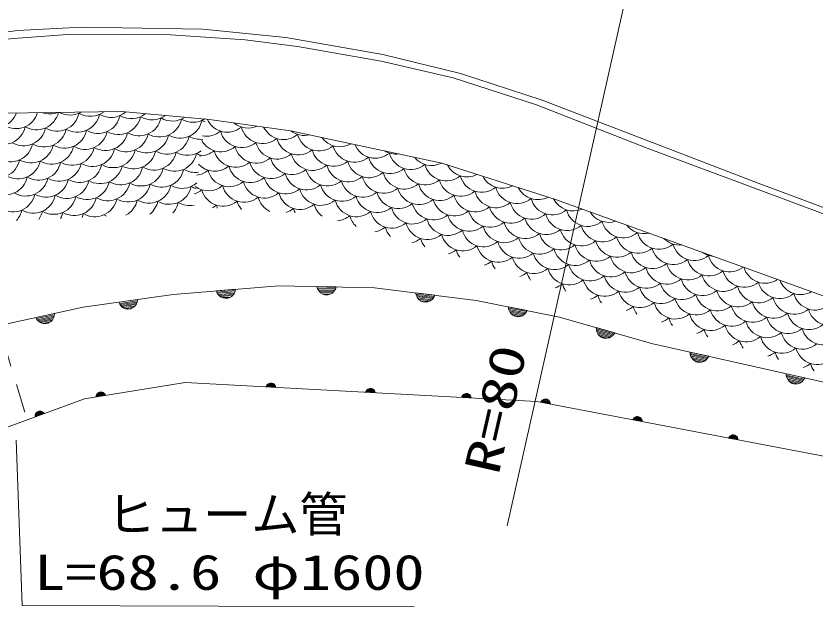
# Model space of a CAD drawing. Units: millimetres, scale not verified. Extents: x 83137 to 723137, y -7377 to 352623.
# Drawn here: x 222273 to 263852, y 235368 to 266080 of the extents above; entities that cross this region are included whole.
import ezdxf
from ezdxf.enums import TextEntityAlignment as Align

# ---------------------------------------------------------------- set-up
doc = ezdxf.new("R2010")
doc.units = ezdxf.units.MM
doc.header["$LTSCALE"] = 1000
doc.linetypes.add('USER1', pattern=[7.000001, 5.508197, -0.688525, 0.114754, -0.688525])
doc.linetypes.add('USER2', pattern=[2.5, 1.5, -1])
for name, color, linetype, lineweight in [('S-BGD', 1, 'Continuous', 13), ('S-BGD-HTXT', 6, 'Continuous', 13), ('S-BMK', 3, 'USER1', 13)]:
    doc.layers.add(name, color=color, linetype=linetype, lineweight=lineweight)
doc.styles.add('ＭＳ ゴシック', font='')
doc.styles.get('ＭＳ ゴシック').set_extended_font_data('MS Gothic')

msp = doc.modelspace()

# ---------------------------------------------------------------- linework, layer by layer
at = {"layer": 'S-BGD', "linetype": 'USER2'}
msp.add_line((209422, 290045), (222884, 244953), dxfattribs=at)
at = {"layer": 'S-BGD'}
for p, q in [((219649, 264968), (222344, 265330)), ((222344, 265330), (225701, 265495)), ((225701, 265495), (231988, 265396)), ((231988, 265396), (236300, 264968)), ((219437, 264663), (222389, 264928)), ((222389, 264928), (225173, 265133)), ((225173, 265133), (230300, 265106)), ((230300, 265106), (234186, 264842)), ((236300, 264968), (241331, 264079)), ((234186, 264842), (236909, 264498)), ((236909, 264498), (241244, 263732)), ((241331, 264079), (245380, 263092)), ((241244, 263732), (244996, 262859)), ((244996, 262859), (249331, 261459)), ((245380, 263092), (249626, 261709)), ((249626, 261709), (260840, 257397)), ((221681, 261031), (227780, 261121)), ((227780, 261121), (232118, 260727)), ((249331, 261459), (255076, 259212)), ((232077, 260730), (236544, 260119)), ((236544, 260119), (244407, 258429)), ((255076, 259212), (273930, 252171)), ((244407, 258429), (250320, 256545)), ((260840, 257397), (273754, 252559)), ((250320, 256545), (273753, 248112)), ((230445, 251606), (235928, 252062)), ((235928, 252062), (240903, 251961)), ((237951, 251906), (237916, 252022)), ((237916, 252022), (238916, 252002)), ((238916, 252002), (238873, 251887)), ((225767, 250946), (230445, 251606)), ((232689, 251793), (233685, 251876)), ((232735, 251681), (232689, 251793)), ((233665, 251811), (232719, 251732)), ((232803, 251589), (232735, 251681)), ((232749, 251672), (233646, 251747)), ((233613, 251681), (232794, 251613)), ((232910, 251487), (232803, 251589)), ((232844, 251555), (233569, 251615)), ((233606, 251656), (233518, 251538)), ((233655, 251758), (233606, 251656)), ((233685, 251876), (233655, 251758)), ((238889, 251940), (237940, 251959)), ((238009, 251807), (237951, 251906)), ((237963, 251896), (238863, 251878)), ((238824, 251816), (238002, 251833)), ((238104, 251696), (238009, 251807)), ((238046, 251769), (238773, 251754)), ((238213, 251633), (238104, 251696)), ((238712, 251693), (238107, 251705)), ((238330, 251593), (238213, 251633)), ((238223, 251641), (238596, 251633)), ((238485, 251590), (238330, 251593)), ((238603, 251625), (238485, 251590)), ((238714, 251683), (238603, 251625)), ((238814, 251791), (238714, 251683)), ((238873, 251887), (238814, 251791)), ((240903, 251961), (246183, 251301)), ((243070, 251574), (243047, 251693)), ((243047, 251693), (244040, 251569)), ((244007, 251510), (243064, 251628)), ((243118, 251470), (243070, 251574)), ((243081, 251563), (243974, 251451)), ((244040, 251569), (243986, 251460)), ((227611, 251206), (228601, 251345)), ((227664, 251097), (227611, 251206)), ((228585, 251280), (227644, 251147)), ((227678, 251089), (228569, 251215)), ((228541, 251148), (227726, 251033)), ((228577, 251226), (228534, 251121)), ((228601, 251345), (228577, 251226)), ((233024, 251437), (232910, 251487)), ((233514, 251548), (232911, 251497)), ((233144, 251409), (233024, 251437)), ((233034, 251445), (233405, 251476)), ((233299, 251422), (233144, 251409)), ((233413, 251469), (233299, 251422)), ((233518, 251538), (233413, 251469)), ((243929, 251394), (243113, 251496)), ((243201, 251349), (243118, 251470)), ((243150, 251428), (243872, 251338)), ((243302, 251276), (243201, 251349)), ((243805, 251283), (243204, 251358)), ((243414, 251224), (243302, 251276)), ((243313, 251282), (243683, 251236)), ((243568, 251205), (243414, 251224)), ((243689, 251227), (243568, 251205)), ((243806, 251273), (243689, 251227)), ((243916, 251370), (243806, 251273)), ((243986, 251460), (243916, 251370)), ((246183, 251301), (250526, 250438)), ((221807, 250083), (225767, 250946)), ((227737, 251009), (227664, 251097)), ((227849, 250914), (227737, 251009)), ((227779, 250977), (228500, 251079)), ((227966, 250870), (227849, 250914)), ((228449, 251008), (227850, 250924)), ((228088, 250849), (227966, 250870)), ((227975, 250878), (228344, 250930)), ((228241, 250871), (228088, 250849)), ((228352, 250924), (228241, 250871)), ((228453, 250999), (228352, 250924)), ((228534, 251121), (228453, 250999)), ((247878, 250847), (247864, 250967)), ((247864, 250967), (248845, 250772)), ((248808, 250716), (247876, 250901)), ((247918, 250739), (247878, 250847)), ((247889, 250835), (248771, 250659)), ((248722, 250605), (247916, 250765)), ((247992, 250613), (247918, 250739)), ((248845, 250772), (248783, 250667)), ((223298, 250408), (224275, 250621)), ((223359, 250303), (223298, 250408)), ((224264, 250554), (223336, 250352)), ((223374, 250296), (224253, 250488)), ((224230, 250419), (223426, 250244)), ((223483, 250192), (224194, 250347)), ((224225, 250392), (224153, 250264)), ((224261, 250500), (224225, 250392)), ((224275, 250621), (224261, 250500)), ((247948, 250695), (248661, 250554)), ((248089, 250532), (247992, 250613)), ((248590, 250504), (247997, 250622)), ((248197, 250473), (248089, 250532)), ((248100, 250538), (248465, 250465)), ((248349, 250442), (248197, 250473)), ((248471, 250456), (248349, 250442)), ((248591, 250494), (248471, 250456)), ((248708, 250583), (248591, 250494)), ((248783, 250667), (248708, 250583)), ((250526, 250438), (255298, 249067)), ((223439, 250221), (223359, 250303)), ((223557, 250134), (223439, 250221)), ((223678, 250099), (223557, 250134)), ((224149, 250273), (223558, 250144)), ((223800, 250087), (223678, 250099)), ((223686, 250108), (224050, 250188)), ((223952, 250120), (223800, 250087)), ((224059, 250182), (223952, 250120)), ((224153, 250264), (224059, 250182)), ((252435, 249770), (252431, 249891)), ((252431, 249891), (253392, 249615)), ((252466, 249659), (252435, 249770)), ((253351, 249561), (252438, 249824)), ((252445, 249757), (253310, 249508)), ((253256, 249458), (252466, 249686)), ((252529, 249527), (252466, 249659)), ((252492, 249613), (253191, 249412)), ((252619, 249439), (252529, 249527)), ((253116, 249369), (252535, 249536)), ((253322, 249515), (253240, 249437)), ((253392, 249615), (253322, 249515)), ((252721, 249370), (252619, 249439)), ((252630, 249443), (252988, 249340)), ((252870, 249327), (252721, 249370)), ((252993, 249331), (252870, 249327)), ((253116, 249358), (252993, 249331)), ((253240, 249437), (253116, 249358)), ((255298, 249067), (285248, 242315)), ((257317, 248494), (257306, 248614)), ((257306, 248614), (258281, 248395)), ((258243, 248339), (257316, 248548)), ((257354, 248386), (257317, 248494)), ((257327, 248482), (258205, 248284)), ((258155, 248231), (257352, 248412)), ((257425, 248257), (257354, 248386)), ((257383, 248341), (258092, 248181)), ((257519, 248174), (257425, 248257)), ((258020, 248133), (257430, 248266)), ((258217, 248291), (258140, 248209)), ((258281, 248395), (258217, 248291)), ((257626, 248112), (257519, 248174)), ((257531, 248179), (257894, 248097)), ((257777, 248078), (257626, 248112)), ((257900, 248088), (257777, 248078)), ((258020, 248123), (257900, 248088)), ((258140, 248209), (258020, 248123)), ((262309, 247369), (262298, 247489)), ((262298, 247489), (263273, 247269)), ((263235, 247214), (262308, 247423)), ((231071, 247032), (225834, 246194)), ((249340, 246055), (231071, 247032)), ((235383, 246963), (235440, 246990)), ((235440, 246990), (235499, 247005)), ((235629, 246976), (235443, 246986)), ((235499, 247005), (235577, 247001)), ((235577, 247001), (235634, 246979)), ((235634, 246979), (235688, 246947)), ((262346, 247260), (262309, 247369)), ((262319, 247356), (263197, 247158)), ((263147, 247106), (262344, 247286)), ((262417, 247132), (262346, 247260)), ((262374, 247216), (263084, 247056)), ((262511, 247049), (262417, 247132)), ((263012, 247008), (262422, 247141)), ((262617, 246986), (262511, 247049)), ((262522, 247054), (262886, 246972)), ((262769, 246952), (262617, 246986)), ((263012, 246997), (262891, 246963)), ((263131, 247083), (263012, 246997)), ((263209, 247166), (263131, 247083)), ((263273, 247269), (263209, 247166)), ((235277, 246807), (235300, 246863)), ((235776, 246780), (235277, 246807)), ((235291, 246838), (235766, 246812)), ((235300, 246863), (235332, 246911)), ((235755, 246844), (235306, 246868)), ((235326, 246898), (235737, 246876)), ((235332, 246911), (235383, 246963)), ((235716, 246909), (235353, 246928)), ((235384, 246958), (235686, 246942)), ((235688, 246947), (235733, 246889)), ((235733, 246889), (235761, 246839)), ((235761, 246839), (235776, 246780)), ((240446, 246530), (240469, 246587)), ((240469, 246587), (240501, 246634)), ((240924, 246567), (240474, 246592)), ((240495, 246622), (240906, 246600)), ((240501, 246634), (240552, 246686)), ((240885, 246632), (240521, 246652)), ((240552, 246686), (240609, 246713)), ((240553, 246681), (240855, 246665)), ((240609, 246713), (240668, 246729)), ((240798, 246699), (240612, 246709)), ((240668, 246729), (240746, 246725)), ((240746, 246725), (240803, 246703)), ((240803, 246703), (240857, 246670)), ((240857, 246670), (240902, 246612)), ((240902, 246612), (240930, 246562)), ((240930, 246562), (240945, 246504)), ((262891, 246963), (262769, 246952)), ((225834, 246194), (219200, 243750)), ((226924, 246369), (226430, 246290)), ((226430, 246290), (226441, 246349)), ((226437, 246322), (226906, 246397)), ((226441, 246349), (226461, 246402)), ((226889, 246426), (226445, 246355)), ((226458, 246389), (226864, 246454)), ((226461, 246402), (226501, 246464)), ((226837, 246481), (226478, 246424)), ((226501, 246464), (226550, 246502)), ((226503, 246459), (226801, 246507)), ((226550, 246502), (226605, 246530)), ((226739, 246529), (226555, 246499)), ((226605, 246530), (226682, 246543)), ((226682, 246543), (226743, 246533)), ((226743, 246533), (226802, 246512)), ((226802, 246512), (226859, 246466)), ((226859, 246466), (226896, 246422)), ((226896, 246422), (226924, 246369)), ((240945, 246504), (240446, 246530)), ((240460, 246561), (240935, 246536)), ((245432, 246264), (245455, 246320)), ((245931, 246237), (245432, 246264)), ((245446, 246294), (245920, 246269)), ((245455, 246320), (245486, 246367)), ((245909, 246301), (245460, 246325)), ((245480, 246355), (245891, 246333)), ((245486, 246367), (245538, 246419)), ((245870, 246365), (245507, 246385)), ((245538, 246419), (245594, 246446)), ((245539, 246414), (245841, 246398)), ((245594, 246446), (245654, 246462)), ((245784, 246433), (245598, 246443)), ((245654, 246462), (245731, 246458)), ((245731, 246458), (245789, 246436)), ((245789, 246436), (245842, 246403)), ((245842, 246403), (245888, 246346)), ((245888, 246346), (245915, 246295)), ((245915, 246295), (245931, 246237)), ((249624, 246108), (249683, 246153)), ((249683, 246153), (249742, 246172)), ((249683, 246148), (249980, 246091)), ((249742, 246172), (249804, 246180)), ((249928, 246133), (249745, 246168)), ((249804, 246180), (249880, 246165)), ((249880, 246165), (249934, 246136)), ((296595, 237018), (249340, 246055)), ((249557, 246013), (249587, 246066)), ((250048, 245919), (249557, 246013)), ((249575, 246041), (250041, 245952)), ((249587, 246066), (249624, 246108)), ((250035, 245985), (249593, 246070)), ((249617, 246097), (250021, 246020)), ((250005, 246055), (249648, 246123)), ((249934, 246136), (249982, 246096)), ((249982, 246096), (250020, 246033)), ((250020, 246033), (250040, 245979)), ((250040, 245979), (250048, 245919)), ((223265, 245309), (223275, 245365)), ((223736, 245421), (223266, 245248)), ((223267, 245282), (223713, 245446)), ((223691, 245471), (223268, 245316)), ((223275, 245351), (223661, 245494)), ((223275, 245365), (223302, 245433)), ((223629, 245515), (223288, 245389)), ((223302, 245433), (223343, 245481)), ((223305, 245429), (223589, 245534)), ((223343, 245481), (223392, 245518)), ((223523, 245543), (223348, 245478)), ((223392, 245518), (223465, 245545)), ((223465, 245545), (223526, 245548)), ((223526, 245548), (223588, 245539)), ((223588, 245539), (223653, 245504)), ((223653, 245504), (223698, 245469)), ((223698, 245469), (223736, 245421)), ((223266, 245248), (223265, 245309)), ((254328, 245101), (254358, 245153)), ((254819, 245007), (254328, 245101)), ((254346, 245129), (254813, 245040)), ((254358, 245153), (254396, 245196)), ((254806, 245073), (254364, 245157)), ((254388, 245185), (254792, 245107)), ((254396, 245196), (254454, 245241)), ((254776, 245142), (254419, 245211)), ((254454, 245241), (254514, 245260)), ((254454, 245236), (254751, 245179)), ((254514, 245260), (254575, 245267)), ((254699, 245220), (254516, 245255)), ((254575, 245267), (254651, 245253)), ((254651, 245253), (254705, 245223)), ((254705, 245223), (254753, 245183)), ((254753, 245183), (254791, 245120)), ((254791, 245120), (254811, 245067)), ((254811, 245067), (254819, 245007)), ((259309, 244148), (259340, 244201)), ((259801, 244054), (259309, 244148)), ((259328, 244176), (259794, 244087)), ((259340, 244201), (259377, 244243)), ((259788, 244120), (259346, 244205)), ((259370, 244232), (259774, 244155)), ((259377, 244243), (259435, 244288)), ((259758, 244190), (259400, 244258)), ((259435, 244288), (259495, 244307)), ((259436, 244283), (259733, 244226)), ((259495, 244307), (259556, 244315)), ((259681, 244268), (259498, 244303)), ((259556, 244315), (259632, 244300)), ((259632, 244300), (259687, 244271)), ((259687, 244271), (259735, 244231)), ((259735, 244231), (259773, 244168)), ((259773, 244168), (259793, 244114)), ((259793, 244114), (259801, 244054))]:
    msp.add_line(p, q, dxfattribs=at)
for centre, radius, start, end in [((235670, 200835), 84050, 75.07462, 137.65375), ((236422, 197908), 79676, 75.97504, 136.76852), ((221205, 261457), 1171, 239.5592, 339.1388), ((222270, 261396), 1171, 239.5592, 343.1636), ((223336, 261334), 1171, 239.5592, 347.1002), ((224009, 262163), 1171, 250.3958, 291.289), ((224402, 261272), 1171, 239.5592, 348.0574), ((225074, 262101), 1171, 241.4026, 300.2822), ((225467, 261210), 1171, 239.5592, 348.0574), ((226140, 262039), 1171, 239.5592, 307.2566), ((226533, 261149), 1171, 239.5592, 348.0574), ((227206, 261977), 1171, 239.5592, 311.6464), ((227599, 261087), 1171, 239.5592, 348.0574), ((228271, 261916), 1171, 239.5592, 309.2514), ((228664, 261025), 1171, 239.5592, 348.0574), ((229337, 261854), 1171, 239.5592, 306.7495), ((229730, 260963), 1171, 239.5592, 348.0574), ((230403, 261792), 1171, 239.5592, 304.1196), ((231468, 261730), 1171, 239.5592, 301.3331), ((233252, 261184), 1145, 204.351, 309.8791), ((221598, 260567), 1171, 239.5592, 348.0574), ((230796, 260902), 1171, 239.5592, 348.0574), ((232534, 261669), 1171, 239.5592, 248.1861), ((234335, 261396), 1145, 229.7253, 294.6847), ((235094, 260594), 1145, 194.5589, 309.8791), ((236177, 260805), 1145, 205.6105, 309.8791), ((222663, 260505), 1171, 239.5592, 348.0574), ((223729, 260443), 1171, 239.5592, 348.0574), ((224795, 260382), 1171, 239.5592, 348.0574), ((225860, 260320), 1171, 239.5592, 348.0574), ((226926, 260258), 1171, 239.5592, 348.0574), ((227992, 260196), 1171, 239.5592, 348.0574), ((229057, 260135), 1171, 239.5592, 348.0574), ((232168, 260973), 1145, 259.2767, 309.8791), ((234010, 260382), 1145, 194.5589, 309.8791), ((237261, 261017), 1145, 231.8263, 283.9195), ((238019, 260215), 1145, 194.5589, 309.8791), ((230123, 260073), 1171, 239.5592, 348.0574), ((231861, 260840), 1171, 239.5592, 275.7588), ((232926, 260171), 1145, 208.8026, 309.8791), ((235852, 259791), 1145, 194.5589, 309.8791), ((236936, 260003), 1145, 194.5589, 309.8791), ((239103, 260426), 1145, 214.924, 300.8218), ((221991, 259676), 1171, 239.5592, 348.0574), ((223056, 259615), 1171, 239.5592, 348.0574), ((224122, 259553), 1171, 239.5592, 348.0574), ((225188, 259491), 1171, 239.5592, 348.0574), ((226253, 259429), 1171, 239.5592, 348.0574), ((227319, 259368), 1171, 239.5592, 348.0574), ((228384, 259306), 1171, 239.5592, 348.0574), ((231189, 260011), 1171, 239.5592, 307.4265), ((231843, 259959), 1145, 268.4511, 309.8791), ((233685, 259368), 1145, 194.5589, 309.8791), ((234768, 259580), 1145, 194.5589, 309.8791), ((238778, 259412), 1145, 194.5589, 309.8791), ((239861, 259624), 1145, 194.5589, 309.8791), ((240945, 259835), 1145, 202.309, 309.8791), ((242029, 260047), 1145, 238.79, 276.9559), ((229450, 259244), 1171, 239.5592, 348.0574), ((230516, 259182), 1171, 239.5592, 348.0574), ((232254, 259949), 1171, 239.5592, 250.7627), ((236610, 258989), 1145, 194.5589, 309.8791), ((237694, 259201), 1145, 194.5589, 309.8791), ((241703, 259033), 1145, 194.5589, 309.8791), ((242787, 259245), 1145, 194.5589, 309.8791), ((243871, 259456), 1145, 219.0028, 296.743), ((221318, 258847), 1171, 239.5592, 348.0574), ((222383, 258786), 1171, 239.5592, 348.0574), ((223449, 258724), 1171, 239.5592, 348.0574), ((224515, 258662), 1171, 239.5592, 348.0574), ((225580, 258600), 1171, 239.5592, 348.0574), ((226646, 258539), 1171, 239.5592, 348.0574), ((227712, 258477), 1171, 239.5592, 348.0574), ((232601, 259157), 1145, 222.1723, 309.8791), ((234443, 258566), 1145, 194.5589, 309.8791), ((235527, 258777), 1145, 194.5589, 309.8791), ((239536, 258610), 1145, 194.5589, 309.8791), ((240620, 258821), 1145, 194.5589, 309.8791), ((244629, 258654), 1145, 194.5589, 309.8791), ((245713, 258866), 1145, 207.5051, 297.1427), ((228777, 258415), 1171, 239.5592, 348.0574), ((229843, 258354), 1171, 239.5592, 348.0574), ((231581, 259121), 1171, 239.5592, 278.3536), ((231518, 258945), 1145, 277.7934, 309.8791), ((233360, 258354), 1145, 194.5589, 309.8791), ((237369, 258187), 1145, 194.5589, 309.8791), ((238453, 258398), 1145, 194.5589, 309.8791), ((242462, 258231), 1145, 194.5589, 309.8791), ((243546, 258442), 1145, 194.5589, 309.8791), ((221711, 257957), 1171, 239.5592, 348.0574), ((222776, 257895), 1171, 239.5592, 348.0574), ((223842, 257833), 1171, 239.5592, 348.0574), ((224908, 257772), 1171, 239.5592, 348.0574), ((225973, 257710), 1171, 239.5592, 348.0574), ((227039, 257648), 1171, 239.5592, 348.0574), ((230909, 258292), 1171, 239.5592, 311.096), ((235202, 257763), 1145, 194.5589, 309.8791), ((236285, 257975), 1145, 194.5589, 309.8791), ((240295, 257807), 1145, 194.5589, 309.8791), ((241378, 258019), 1145, 194.5589, 309.8791), ((245388, 257852), 1145, 194.5589, 309.8791), ((246471, 258063), 1145, 194.5589, 309.8791), ((247555, 258275), 1145, 207.2542, 297.3936), ((228105, 257586), 1171, 239.5592, 348.0574), ((229170, 257525), 1171, 239.5592, 348.0574), ((230236, 257463), 1171, 239.5592, 348.0574), ((231974, 258230), 1171, 239.5592, 253.3156), ((231192, 257931), 1145, 287.5898, 309.8791), ((232276, 258143), 1145, 233.2897, 309.8791), ((233034, 257340), 1145, 194.5589, 309.8791), ((234118, 257552), 1145, 194.5589, 309.8791), ((238127, 257384), 1145, 194.5589, 309.8791), ((239211, 257596), 1145, 194.5589, 309.8791), ((243220, 257428), 1145, 194.5589, 309.8791), ((244304, 257640), 1145, 194.5589, 309.8791), ((247230, 257261), 1145, 194.5589, 309.8791), ((248313, 257472), 1145, 194.5589, 309.8791), ((249397, 257684), 1145, 207.0044, 297.6434), ((222104, 257066), 1171, 239.5592, 348.0574), ((223169, 257005), 1171, 239.5592, 348.0574), ((224235, 256943), 1171, 239.5592, 348.0574), ((225301, 256881), 1171, 239.5592, 348.0574), ((226366, 256819), 1171, 239.5592, 348.0574), ((235960, 256961), 1145, 194.5589, 244.3967), ((237044, 257173), 1145, 194.5589, 309.8791), ((241053, 257005), 1145, 194.5589, 309.8791), ((242137, 257217), 1145, 194.5589, 309.8791), ((245062, 256838), 1145, 194.5589, 309.8791), ((246146, 257049), 1145, 194.5589, 309.8791), ((250155, 256882), 1145, 194.5589, 309.8791), ((251239, 257093), 1145, 206.7557, 293.9488), ((227432, 256758), 1171, 298.2002, 348.0574), ((228498, 256696), 1171, 309.0513, 348.0574), ((229563, 256634), 1171, 317.6044, 348.0574), ((231302, 257401), 1171, 239.5592, 280.9824), ((231951, 257129), 1145, 297.9886, 309.8791), ((233793, 256538), 1145, 194.5589, 202.3753), ((234877, 256750), 1145, 194.5589, 219.4408), ((238886, 256582), 1145, 194.5589, 232.3279), ((239969, 256794), 1145, 194.5589, 309.8791), ((242895, 256414), 1145, 194.5589, 309.8791), ((243979, 256626), 1145, 194.5589, 309.8791), ((247988, 256458), 1145, 194.5589, 309.8791), ((249072, 256670), 1145, 194.5589, 309.8791), ((221431, 256238), 1171, 317.6538, 348.0574), ((222497, 256176), 1171, 325.0667, 348.0574), ((223562, 256114), 1171, 331.7984, 348.0574), ((224628, 256052), 1171, 338.0832, 348.0574), ((227432, 256758), 1171, 239.5592, 247.3728), ((235960, 256961), 1145, 288.3374, 309.8791), ((237802, 256370), 1145, 194.5589, 207.3209), ((241812, 256203), 1145, 194.5589, 309.8791), ((245821, 256035), 1145, 194.5589, 309.8791), ((246905, 256247), 1145, 194.5589, 309.8791), ((250914, 256079), 1145, 194.5589, 309.8791), ((251997, 256291), 1145, 194.5589, 309.8791), ((253081, 256502), 1145, 211.632, 288.7814), ((238886, 256582), 1145, 274.4974, 309.8791), ((240728, 255991), 1145, 194.5589, 227.2893), ((243654, 255612), 1145, 194.5589, 309.8791), ((244737, 255824), 1145, 194.5589, 309.8791), ((248747, 255656), 1145, 194.5589, 309.8791), ((249830, 255868), 1145, 194.5589, 309.8791), ((253840, 255700), 1145, 194.5589, 309.8791), ((240728, 255991), 1145, 279.536, 309.8791), ((242570, 255400), 1145, 194.5589, 223.0278), ((246579, 255233), 1145, 194.5589, 309.8791), ((247663, 255444), 1145, 194.5589, 309.8791), ((251672, 255277), 1145, 194.5589, 309.8791), ((252756, 255489), 1145, 194.5589, 309.8791), ((254923, 255912), 1145, 217.4665, 282.9469), ((242570, 255400), 1145, 283.7975, 309.8791), ((244412, 254810), 1145, 194.5589, 219.25), ((245496, 255021), 1145, 194.5589, 309.8791), ((249505, 254854), 1145, 194.5589, 309.8791), ((250589, 255065), 1145, 194.5589, 309.8791), ((254598, 254898), 1145, 194.5589, 309.8791), ((255682, 255109), 1145, 194.5589, 309.8791), ((256765, 255321), 1145, 224.4262, 275.9872), ((247338, 254431), 1145, 194.5589, 309.8791), ((248421, 254642), 1145, 194.5589, 309.8791), ((252431, 254475), 1145, 194.5589, 309.8791), ((253514, 254686), 1145, 194.5589, 309.8791), ((257524, 254519), 1145, 194.5589, 309.8791), ((244412, 254810), 1145, 287.5753, 309.8791), ((246254, 254219), 1145, 194.5589, 216.4033), ((250264, 254051), 1145, 194.5589, 309.8791), ((251347, 254263), 1145, 194.5589, 309.8791), ((255356, 254095), 1145, 194.5589, 309.8791), ((256440, 254307), 1145, 194.5589, 309.8791), ((258607, 254730), 1145, 233.9062, 266.5072), ((259366, 253928), 1145, 194.5589, 308.5588), ((246254, 254219), 1145, 288.0421, 309.8791), ((248096, 253628), 1145, 194.5589, 216.3926), ((249180, 253840), 1145, 194.5589, 309.8791), ((253189, 253672), 1145, 194.5589, 309.8791), ((254273, 253884), 1145, 194.5589, 309.8791), ((257199, 253505), 1145, 194.5589, 309.8791), ((258282, 253716), 1145, 194.5589, 309.8791), ((251022, 253249), 1145, 194.5589, 309.8791), ((252106, 253461), 1145, 194.5589, 309.8791), ((256115, 253293), 1145, 194.5589, 309.8791), ((260124, 253126), 1145, 194.5589, 309.8791), ((261208, 253337), 1145, 195.9414, 304.4719), ((248096, 253628), 1145, 288.0528, 309.8791), ((249938, 253037), 1145, 194.5589, 216.382), ((253948, 252870), 1145, 194.5589, 309.8791), ((255031, 253081), 1145, 194.5589, 309.8791), ((257957, 252702), 1145, 194.5589, 309.8791), ((259041, 252914), 1145, 194.5589, 309.8791), ((249938, 253037), 1145, 288.0634, 309.8791), ((251780, 252447), 1145, 194.5589, 216.3713), ((252864, 252658), 1145, 194.5589, 309.8791), ((255790, 252279), 1145, 194.5589, 309.8791), ((256873, 252491), 1145, 194.5589, 309.8791), ((260883, 252323), 1145, 194.5589, 309.8791), ((261966, 252535), 1145, 194.5589, 309.8791), ((263050, 252746), 1145, 200.2502, 300.1632), ((251780, 252447), 1145, 288.0741, 309.8791), ((253622, 251856), 1145, 194.5589, 216.3607), ((254706, 252068), 1145, 194.5589, 309.8791), ((258715, 251900), 1145, 194.5589, 309.8791), ((259799, 252112), 1145, 194.5589, 309.8791), ((263808, 251944), 1145, 194.5589, 309.8791), ((256548, 251477), 1145, 194.5589, 309.8791), ((257632, 251688), 1145, 194.5589, 309.8791), ((261641, 251521), 1145, 194.5589, 309.8791), ((262725, 251732), 1145, 194.5589, 309.8791), ((253622, 251856), 1145, 288.0847, 309.8791), ((255465, 251265), 1145, 194.5589, 216.3501), ((259474, 251098), 1145, 194.5589, 309.8791), ((260558, 251309), 1145, 194.5589, 309.8791), ((264567, 251142), 1145, 194.5589, 309.8791), ((255465, 251265), 1145, 288.0953, 309.8791), ((257307, 250674), 1145, 194.5589, 216.3394), ((258390, 250886), 1145, 194.5589, 309.8791), ((262400, 250718), 1145, 194.5589, 309.8791), ((263483, 250930), 1145, 194.5589, 309.8791), ((260232, 250295), 1145, 194.5589, 309.8791), ((261316, 250507), 1145, 194.5589, 309.8791), ((257307, 250674), 1145, 288.106, 309.8791), ((259149, 250084), 1145, 194.5589, 216.3288), ((263158, 249916), 1145, 194.5589, 309.8791), ((264242, 250128), 1145, 194.5589, 309.8791), ((259149, 250084), 1145, 288.1166, 309.8791), ((260991, 249493), 1145, 194.5589, 216.3181), ((262074, 249705), 1145, 194.5589, 309.8791), ((263917, 249114), 1145, 194.5589, 309.8791), ((260991, 249493), 1145, 288.1273, 309.8791), ((262833, 248902), 1145, 194.5589, 216.3075), ((262833, 248902), 1145, 288.1379, 309.8791), ((264675, 248311), 1145, 194.5589, 216.2969)]:
    msp.add_arc(centre, radius, start, end, dxfattribs=at)
at = {"layer": 'S-BGD-HTXT'}
for p, q in [((256523, 278440), (247799, 239578)), ((222278, 244036), (222586, 235454)), ((222586, 235454), (242960, 235368))]:
    msp.add_line(p, q, dxfattribs=at)
at = {"layer": 'S-BMK'}
msp.add_arc((235802, 200089), 81182, 75.19744, 137.74298, dxfattribs=at)

# ---------------------------------------------------------------- texts
at = {"layer": 'S-BGD-HTXT', "style": 'ＭＳ ゴシック', "width": 1.35}
msp.add_text('R=80', height=1833, rotation=77.2, dxfattribs=at).set_placement((247882, 242043), align=Align.BOTTOM_LEFT)
at = {"layer": 'S-BGD-HTXT', "style": 'ＭＳ ゴシック'}
msp.add_text('ヒューム管', height=1833, dxfattribs=at).set_placement((227001, 238719), align=Align.BOTTOM_LEFT)
at = {"layer": 'S-BGD-HTXT', "style": 'ＭＳ ゴシック', "width": 1.3}
msp.add_text('L=68.6 φ1600', height=1833, dxfattribs=at).set_placement((223214, 235709), align=Align.BOTTOM_LEFT)

doc.saveas('drawing.dxf')
